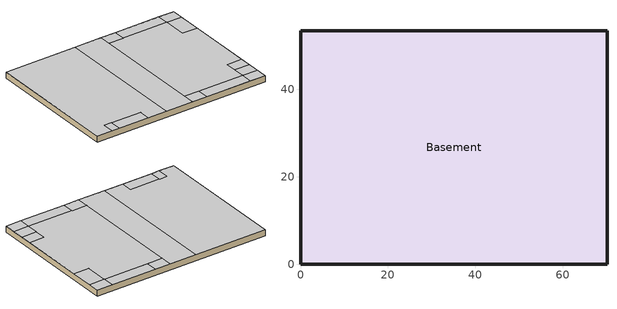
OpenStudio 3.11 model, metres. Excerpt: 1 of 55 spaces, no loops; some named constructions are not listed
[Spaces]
Basement
 floor ground (Basement Floor construction): 70.1,53.34 70.1,0 0,0 0,53.34 z-2.44
 wall ground (Basement Wall construction): 70.1,53.34 0,53.34 0,0 70.1,0 70.1,53.34 z-2.44:0
 ceiling adiabatic (Adiabatic floor construction): 39.62,0 39.62,53.34 28.96,53.34 28.96,0 z0; 70.1,4.57 70.1,9.14 64.01,9.14 64.01,4.57 z0; 9.14,0 9.14,4.57 6.1,4.57 6.1,0 z0; 45.72,0 45.72,4.57 39.62,4.57 39.62,0 z0; 28.96,0 28.96,53.34 0,53.34 0,0 6.1,0 6.1,4.57 21.34,4.57 21.34,0 z0; 45.72,48.77 45.72,53.34 39.62,53.34 39.62,48.77 z0; 70.1,48.77 70.1,53.34 64.01,53.34 64.01,48.77 z0; 70.1,0 70.1,4.57 64.01,4.57 64.01,0 z0; 64.01,4.57 64.01,13.72 70.1,13.72 70.1,39.62 64.01,39.62 64.01,48.77 39.62,48.77 39.62,4.57 z0; 64.01,0 64.01,4.57 45.72,4.57 45.72,0 z0; 64.01,48.77 64.01,53.34 45.72,53.34 45.72,48.77 z0; 70.1,39.62 70.1,48.77 64.01,48.77 64.01,39.62 z0; 70.1,9.14 70.1,13.72 64.01,13.72 64.01,9.14 z0; 21.34,0 21.34,4.57 9.14,4.57 9.14,0 z0
[Schedule:Ruleset]
Hospital BLDG_OCC_SCH: Default Day Schedule=Hospital BLDG_OCC_SCH Default; Summer Design Day Schedule=Hospital BLDG_OCC_SCH Summer Design Day; Winter Design Day Schedule=Hospital BLDG_OCC_SCH Winter Design Day
[Schedule:Day]
Hospital BLDG_OCC_SCH Default: No, 8, 0, 0, 16, 0, 0.05, 24, 0, 0
Hospital BLDG_OCC_SCH Sat Day: No, 7, 0, 0, 8, 0, 0.1, 9, 0, 0.3, 17, 0, 0.4, 19, 0, 0.1, 24, 0, 0
Hospital BLDG_OCC_SCH Summer Design Day: No, 24, 0, 1
Hospital BLDG_OCC_SCH Wkdy Day: No, 7, 0, 0, 8, 0, 0.1, 9, 0, 0.5, 17, 0, 0.8, 18, 0, 0.5, 20, 0, 0.3, 22, 0, 0.2, 24, 0, 0
Hospital BLDG_OCC_SCH Winter Design Day: No, 24, 0, 0
Hospital ACTIVITY_SCH Default; Hospital ACTIVITY_SCH Winter Design Day; Hospital ACTIVITY_SCH Summer Design Day: No, 24, 0, 120
[Schedule:Rule] Schedule Ruleset=Hospital BLDG_OCC_SCH; Date Specification Type=DateRange; Start Month=1; Start Day=1; End Month=12; End Day=31
Name | Rule Order | Day Schedule | Apply Saturday | Apply Monday | Apply Tuesday | Apply Wednesday | Apply Thursday | Apply Friday
Schedule Rule 2 | 1 | Hospital BLDG_OCC_SCH Sat Day | Yes
Schedule Rule 3 | 0 | Hospital BLDG_OCC_SCH Wkdy Day |  | Yes | Yes | Yes | Yes | Yes
